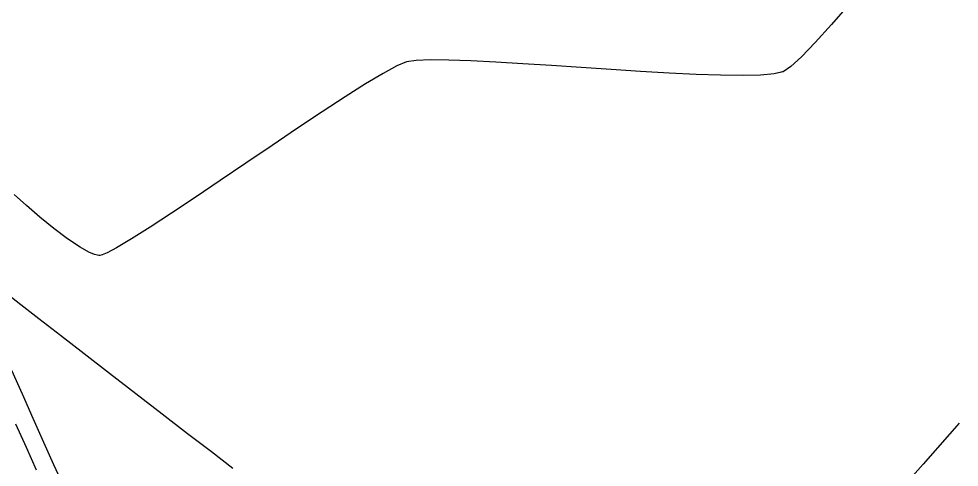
# Model space of a CAD drawing. Header units: metres. Extents: x 708868 to 711043, y 5411316 to 5413138.
# Drawn here: x 709503.7 to 709589.1, y 5411834.4 to 5411875.1 of the extents above; entities that cross this region are included whole.
import ezdxf

# ---------------------------------------------------------------- set-up
doc = ezdxf.new("R2010")
doc.units = ezdxf.units.M
for name, color, linetype in [('Rionegro 2010_Contours', 7, 'Continuous'), ('Rionegro 2014_Contours', 7, 'Continuous'), ('Rionegro 2018_Contours', 7, 'Continuous')]:
    doc.layers.add(name, color=color, linetype=linetype)

msp = doc.modelspace()

# ---------------------------------------------------------------- linework, layer by layer
at = {"layer": 'Rionegro 2010_Contours'}
for points in [[(709573.073, 5411870.287, 233), (709572.331, 5411870.106, 233), (709571.072, 5411869.992, 233), (709569.43, 5411869.953, 233), (709567.462, 5411869.978, 233), (709565.227, 5411870.055, 233), (709562.785, 5411870.175, 233), (709560.193, 5411870.326, 233), (709557.51, 5411870.498, 233), (709554.795, 5411870.679, 233), (709552.107, 5411870.859, 233), (709549.504, 5411871.028, 233), (709547.044, 5411871.174, 233), (709544.787, 5411871.287, 233), (709542.79, 5411871.355, 233), (709541.113, 5411871.368, 233), (709539.815, 5411871.315, 233), (709538.953, 5411871.186, 233), (709538.077, 5411870.828, 233), (709536.814, 5411870.149, 233), (709535.223, 5411869.197, 233), (709533.361, 5411868.019, 233), (709531.286, 5411866.663, 233), (709529.056, 5411865.177, 233), (709526.729, 5411863.608, 233), (709524.363, 5411862.004, 233), (709522.017, 5411860.412, 233), (709519.748, 5411858.881, 233), (709517.614, 5411857.457, 233), (709515.673, 5411856.188, 233), (709513.984, 5411855.122, 233), (709512.604, 5411854.307, 233), (709511.761, 5411853.867, 233), (709511.301, 5411853.677, 233), (709511.084, 5411853.623, 233), (709511.003, 5411853.618, 233), (709510.883, 5411853.632, 233), (709510.606, 5411853.703, 233), (709510.109, 5411853.913, 233), (709509.317, 5411854.36, 233), (709508.174, 5411855.132, 233), (709506.93, 5411856.072, 233), (709505.657, 5411857.103, 233), (709504.429, 5411858.152, 233), (709503.321, 5411859.143, 233)], [(709523.166, 5411834.274, 234), (709521.225, 5411835.764, 234), (709519.063, 5411837.426, 234), (709516.753, 5411839.205, 234), (709514.37, 5411841.042, 234), (709511.987, 5411842.882, 234), (709509.677, 5411844.667, 234), (709507.515, 5411846.342, 234), (709505.573, 5411847.848, 234), (709503.926, 5411849.13, 234), (709502.646, 5411850.131, 234)], [(709505.348, 5411834.122, 236), (709504.425, 5411836.179, 236), (709503.478, 5411838.29, 236)], [(709589.121, 5411838.376, 234), (709588.249, 5411837.374, 234), (709585.847, 5411834.647, 234), (709583.689, 5411832.242, 234)]]:
    msp.add_polyline3d(points, dxfattribs=at)
at = {"layer": 'Rionegro 2014_Contours'}
for points in [[(709579.192, 5411876.506, 233), (709577.523, 5411874.592, 233), (709576.048, 5411872.961, 233), (709574.804, 5411871.667, 233), (709573.825, 5411870.764, 233), (709573.148, 5411870.305, 233), (709572.331, 5411870.106, 233), (709571.072, 5411869.992, 233), (709569.43, 5411869.953, 233), (709567.462, 5411869.978, 233), (709565.227, 5411870.055, 233), (709562.785, 5411870.175, 233), (709560.193, 5411870.326, 233), (709557.51, 5411870.498, 233), (709554.795, 5411870.679, 233), (709552.107, 5411870.859, 233), (709549.504, 5411871.028, 233), (709547.044, 5411871.174, 233), (709544.787, 5411871.287, 233), (709542.79, 5411871.355, 233), (709541.113, 5411871.368, 233), (709539.815, 5411871.315, 233), (709538.953, 5411871.186, 233), (709538.077, 5411870.828, 233), (709536.814, 5411870.149, 233), (709535.223, 5411869.197, 233), (709533.361, 5411868.019, 233), (709531.286, 5411866.663, 233), (709529.056, 5411865.177, 233), (709526.729, 5411863.608, 233), (709524.363, 5411862.004, 233), (709522.017, 5411860.412, 233), (709519.748, 5411858.881, 233), (709517.614, 5411857.457, 233), (709515.673, 5411856.188, 233), (709513.984, 5411855.122, 233), (709512.604, 5411854.307, 233), (709511.761, 5411853.867, 233), (709511.301, 5411853.677, 233), (709511.084, 5411853.623, 233), (709511.003, 5411853.618, 233), (709510.883, 5411853.632, 233), (709510.606, 5411853.703, 233), (709510.109, 5411853.913, 233), (709509.317, 5411854.36, 233), (709508.174, 5411855.132, 233), (709506.93, 5411856.072, 233), (709505.657, 5411857.103, 233), (709504.429, 5411858.152, 233), (709503.321, 5411859.143, 233)], [(709523.166, 5411834.274, 234), (709521.225, 5411835.764, 234), (709519.063, 5411837.426, 234), (709516.753, 5411839.205, 234), (709514.37, 5411841.042, 234), (709511.987, 5411842.882, 234), (709509.677, 5411844.667, 234), (709507.515, 5411846.342, 234), (709505.573, 5411847.848, 234), (709503.926, 5411849.13, 234), (709502.646, 5411850.131, 234)], [(709507.731, 5411832.831, 235), (709506.928, 5411834.605, 235), (709506.022, 5411836.625, 235), (709505.055, 5411838.792, 235), (709504.071, 5411841.005, 235), (709503.113, 5411843.164, 235)], [(709505.348, 5411834.122, 236), (709504.425, 5411836.179, 236), (709503.478, 5411838.29, 236)], [(709587.562, 5411836.594, 234), (709585.847, 5411834.647, 234), (709583.689, 5411832.242, 234)]]:
    msp.add_polyline3d(points, dxfattribs=at)
at = {"layer": 'Rionegro 2018_Contours'}
for points in [[(709579.192, 5411876.506, 233), (709577.523, 5411874.592, 233), (709576.048, 5411872.961, 233), (709574.804, 5411871.667, 233), (709573.825, 5411870.764, 233), (709573.148, 5411870.305, 233), (709572.331, 5411870.106, 233), (709571.072, 5411869.992, 233), (709569.43, 5411869.953, 233), (709567.462, 5411869.978, 233), (709565.227, 5411870.055, 233), (709562.785, 5411870.175, 233), (709560.193, 5411870.326, 233), (709557.51, 5411870.498, 233), (709554.795, 5411870.679, 233), (709552.107, 5411870.859, 233), (709549.504, 5411871.028, 233), (709547.044, 5411871.174, 233), (709544.787, 5411871.287, 233), (709542.79, 5411871.355, 233), (709541.113, 5411871.368, 233), (709539.815, 5411871.315, 233), (709538.953, 5411871.186, 233), (709538.077, 5411870.828, 233), (709536.814, 5411870.149, 233), (709535.223, 5411869.197, 233), (709533.361, 5411868.019, 233), (709531.286, 5411866.663, 233), (709529.056, 5411865.177, 233), (709526.729, 5411863.608, 233), (709524.363, 5411862.004, 233), (709522.017, 5411860.412, 233), (709519.748, 5411858.881, 233), (709517.614, 5411857.457, 233), (709515.673, 5411856.188, 233), (709513.984, 5411855.122, 233), (709512.604, 5411854.307, 233), (709511.761, 5411853.867, 233), (709511.301, 5411853.677, 233), (709511.084, 5411853.623, 233), (709511.003, 5411853.618, 233), (709510.883, 5411853.632, 233), (709510.606, 5411853.703, 233), (709510.109, 5411853.913, 233), (709509.317, 5411854.36, 233), (709508.174, 5411855.132, 233), (709506.93, 5411856.072, 233), (709505.657, 5411857.103, 233), (709504.429, 5411858.152, 233), (709503.321, 5411859.143, 233)], [(709523.166, 5411834.274, 234), (709521.225, 5411835.764, 234), (709519.063, 5411837.426, 234), (709516.753, 5411839.205, 234), (709514.37, 5411841.042, 234), (709511.987, 5411842.882, 234), (709509.677, 5411844.667, 234), (709507.515, 5411846.342, 234), (709505.573, 5411847.848, 234), (709503.926, 5411849.13, 234), (709502.646, 5411850.131, 234)], [(709507.731, 5411832.831, 235), (709506.928, 5411834.605, 235), (709506.022, 5411836.625, 235), (709505.055, 5411838.792, 235), (709504.071, 5411841.005, 235), (709503.113, 5411843.164, 235)], [(709505.348, 5411834.122, 236), (709504.425, 5411836.179, 236), (709503.478, 5411838.29, 236)], [(709587.562, 5411836.594, 234), (709585.847, 5411834.647, 234), (709583.689, 5411832.242, 234)]]:
    msp.add_polyline3d(points, dxfattribs=at)

doc.saveas('drawing.dxf')
